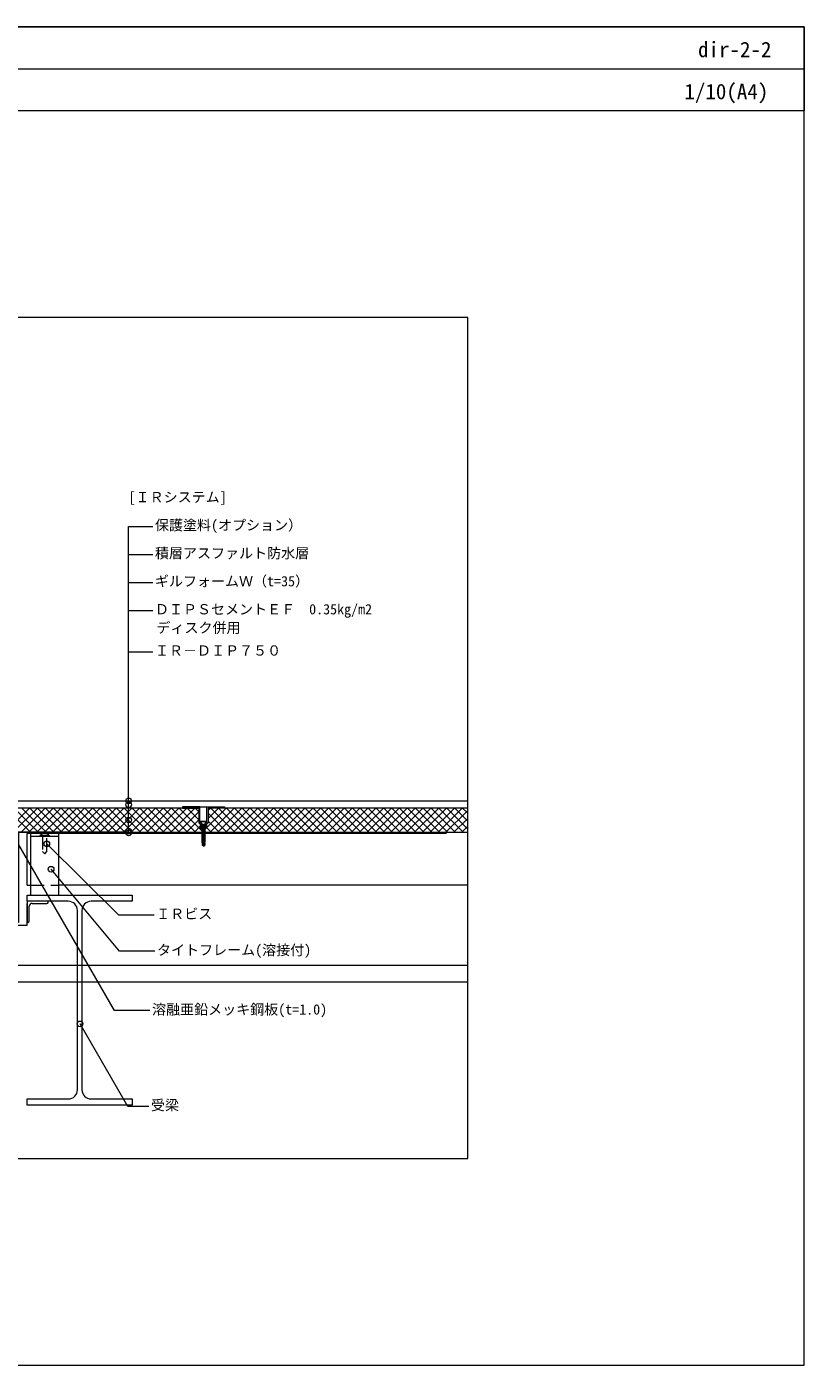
# Model space of a CAD drawing. Units: millimetres, scale not verified. Extents: x -1380 to 1380, y -955 to 955.
# Drawn here: x 271 to 1380, y -955 to 955 of the extents above; entities that cross this region are included whole.
import ezdxf
from ezdxf.enums import TextEntityAlignment as Align

# ---------------------------------------------------------------- set-up
doc = ezdxf.new("R2010")
doc.units = ezdxf.units.MM
doc.header["$LTSCALE"] = 3
doc.linetypes.add('USER2', pattern=[9.525, 6.35, -3.175])
for name, color, linetype, lineweight in [('0-0_0', 7, 'Continuous', 18), ('0-1_HATCH', 9, 'Continuous', 18), ('0-2_BOUSUI', 1, 'Continuous', 18), ('0-3_MOJI', 7, 'Continuous', 18), ('0-5_KANAMONO_SCREW', 4, 'Continuous', 18), ('0-6_dannnetu', 6, 'Continuous', 18), ('0-7_KANAMONO', 5, 'Continuous', 18), ('0-8_TEKKOTU', 7, 'Continuous', 18), ('0-9_doubuti', 5, 'Continuous', 18), ('0-A_dekki', 3, 'Continuous', 18), ('0-C_ZATU', 6, 'Continuous', 18), ('0-D_WAKU', 7, 'Continuous', 18)]:
    doc.layers.add(name, color=color, linetype=linetype, lineweight=lineweight)
doc.styles.add('ＭＳ ゴシック', font='')
doc.styles.get('ＭＳ ゴシック').set_extended_font_data('MS Gothic')

msp = doc.modelspace()

# ---------------------------------------------------------------- linework, layer by layer
at = {"layer": '0-0_0'}
msp.add_line((-1379.998, 894.864), (1380.002, 894.864), dxfattribs=at)
msp.add_lwpolyline([(-899.998, -660.136), (900.002, -660.136), (900.002, 539.864), (-899.998, 539.864)], close=True, dxfattribs=at)
at = {"layer": '0-1_HATCH'}
for p, q in [((240.817, -194.136), (274.817, -160.136)), ((275.57, -194.136), (249.286, -167.852)), ((252.042, -194.136), (286.042, -160.136)), ((286.796, -194.136), (254.899, -162.239)), ((263.267, -194.136), (297.267, -160.136)), ((298.021, -194.136), (264.021, -160.136)), ((274.493, -194.136), (308.493, -160.136)), ((309.246, -194.136), (275.246, -160.136)), ((285.718, -194.136), (319.718, -160.136)), ((320.472, -194.136), (286.472, -160.136)), ((296.943, -194.136), (330.943, -160.136)), ((331.697, -194.136), (297.697, -160.136)), ((308.169, -194.136), (342.169, -160.136)), ((342.922, -194.136), (308.922, -160.136)), ((319.394, -194.136), (353.394, -160.136)), ((354.148, -194.136), (320.148, -160.136)), ((330.619, -194.136), (364.619, -160.136)), ((365.373, -194.136), (331.373, -160.136)), ((341.845, -194.136), (375.845, -160.136)), ((376.598, -194.136), (342.598, -160.136)), ((353.07, -194.136), (387.07, -160.136)), ((387.824, -194.136), (353.824, -160.136)), ((364.295, -194.136), (398.295, -160.136)), ((399.049, -194.136), (365.049, -160.136)), ((375.521, -194.136), (409.521, -160.136)), ((410.277, -194.139), (376.274, -160.136)), ((386.746, -194.136), (420.746, -160.136)), ((421.525, -194.162), (387.5, -160.136)), ((397.971, -194.136), (431.971, -160.136)), ((432.773, -194.185), (398.725, -160.136)), ((409.196, -194.137), (443.197, -160.136)), ((444.021, -194.207), (409.95, -160.136)), ((420.399, -194.159), (454.422, -160.136)), ((455.27, -194.23), (421.175, -160.136)), ((431.601, -194.182), (465.647, -160.136)), ((466.518, -194.253), (432.401, -160.136)), ((442.804, -194.205), (476.872, -160.136)), ((477.766, -194.276), (443.626, -160.136)), ((454.006, -194.228), (488.098, -160.136)), ((489.014, -194.299), (454.851, -160.136)), ((465.209, -194.251), (499.323, -160.136)), ((500.263, -194.322), (466.077, -160.136)), ((476.411, -194.273), (510.548, -160.136)), ((511.511, -194.345), (477.302, -160.136)), ((487.614, -194.296), (516.502, -165.408)), ((520.702, -192.311), (488.527, -160.136)), ((516.502, -176.886), (499.753, -160.136)), ((516.502, -165.66), (510.978, -160.136)), ((527.186, -188.4), (555.45, -160.136)), ((529.502, -163.633), (532.999, -160.136)), ((529.502, -174.858), (544.224, -160.136)), ((557.02, -194.953), (529.502, -167.435)), ((531.872, -194.939), (566.675, -160.136)), ((568.251, -194.959), (533.429, -160.136)), ((543.091, -194.945), (577.9, -160.136)), ((579.483, -194.965), (544.654, -160.136)), ((554.31, -194.951), (589.126, -160.136)), ((590.714, -194.971), (555.879, -160.136)), ((565.53, -194.957), (600.351, -160.136)), ((601.945, -194.977), (567.105, -160.136)), ((576.749, -194.963), (611.576, -160.136)), ((613.177, -194.983), (578.33, -160.136)), ((587.968, -194.969), (622.802, -160.136)), ((624.408, -194.989), (589.555, -160.136)), ((599.188, -194.975), (634.027, -160.136)), ((635.639, -194.995), (600.781, -160.136)), ((610.407, -194.981), (645.252, -160.136)), ((646.871, -195.001), (612.006, -160.136)), ((621.626, -194.987), (656.478, -160.136)), ((658.102, -195.007), (623.231, -160.136)), ((632.846, -194.993), (667.703, -160.136)), ((669.333, -195.013), (634.457, -160.136)), ((644.065, -194.999), (678.928, -160.136)), ((680.565, -195.019), (645.682, -160.136)), ((655.284, -195.005), (690.154, -160.136)), ((691.796, -195.025), (656.907, -160.136)), ((666.504, -195.011), (701.379, -160.136)), ((703.027, -195.031), (668.133, -160.136)), ((677.723, -195.017), (712.604, -160.136)), ((714.259, -195.037), (679.358, -160.136)), ((688.942, -195.023), (723.83, -160.136)), ((725.49, -195.043), (690.583, -160.136)), ((700.162, -195.029), (735.055, -160.136)), ((736.721, -195.049), (701.808, -160.136)), ((711.381, -195.035), (746.28, -160.136)), ((747.953, -195.055), (713.034, -160.136)), ((722.6, -195.041), (757.505, -160.136)), ((759.184, -195.061), (724.259, -160.136)), ((733.82, -195.047), (768.731, -160.136)), ((770.415, -195.067), (735.484, -160.136)), ((745.039, -195.053), (779.956, -160.136)), ((781.646, -195.073), (746.71, -160.136)), ((756.258, -195.059), (791.181, -160.136)), ((792.878, -195.079), (757.935, -160.136)), ((767.478, -195.065), (802.407, -160.136)), ((804.109, -195.085), (769.16, -160.136)), ((778.697, -195.071), (813.632, -160.136)), ((815.34, -195.091), (780.386, -160.136)), ((789.916, -195.077), (824.857, -160.136)), ((826.572, -195.097), (791.611, -160.136)), ((801.136, -195.083), (836.083, -160.136)), ((837.803, -195.103), (802.836, -160.136)), ((812.355, -195.089), (847.308, -160.136)), ((849.034, -195.109), (814.062, -160.136)), ((823.574, -195.095), (858.533, -160.136)), ((860.266, -195.115), (825.287, -160.136)), ((834.794, -195.101), (869.759, -160.136)), ((871.497, -195.121), (836.512, -160.136)), ((846.013, -195.107), (880.984, -160.136)), ((882.728, -195.127), (847.738, -160.136)), ((857.232, -195.113), (892.209, -160.136)), ((893.96, -195.133), (858.963, -160.136)), ((868.452, -195.119), (900.002, -163.569)), ((900.002, -189.95), (870.188, -160.136)), ((900.002, -178.725), (881.414, -160.136)), ((900.002, -167.499), (892.639, -160.136)), ((498.816, -194.319), (516.502, -176.633)), ((510.019, -194.342), (518.502, -185.858)), ((524.852, -190.734), (525.943, -189.643)), ((526.002, -189.584), (526.45, -189.136)), ((534.557, -194.941), (527.352, -187.736)), ((545.789, -194.947), (529.502, -178.66)), ((879.671, -195.125), (900.002, -174.794)), ((890.89, -195.131), (900.002, -186.019))]:
    msp.add_line(p, q, dxfattribs=at)
at = {"layer": '0-2_BOUSUI'}
msp.add_lwpolyline([(900.002, -150.136), (252.86, -150.136), (213.002, -189.994), (213.002, -215.994), (168.86, -260.136), (-455.856, -260.136), (-499.998, -215.994), (-499.998, 111.006), (-515.856, 126.864), (-690.998, 126.864)], dxfattribs=at)
at = {"layer": '0-3_MOJI'}
for p, q in [((416.232, -195.526), (416.232, 241.957)), ((416.232, 241.957), (450.808, 241.957)), ((416.232, 201.957), (450.808, 201.957)), ((416.232, 161.957), (450.808, 161.957)), ((416.232, 121.957), (450.808, 121.957)), ((416.232, 63.106), (450.808, 63.106))]:
    msp.add_line(p, q, dxfattribs=at)
for points in [[(446.673, -449.132), (396.235, -449.132), (259.725, -212.689)], [(452.551, -312.656), (402.113, -312.656), (299.53, -211.136)], [(453.742, -364.317), (403.303, -364.317), (305.642, -247.34)], [(445.047, -585.784), (414.975, -585.784), (346.988, -468.028)]]:
    msp.add_lwpolyline(points, dxfattribs=at)
for centre in [(416.232, -149.713), (416.232, -155.244), (416.232, -176.998), (416.232, -193.062), (299.53, -211.136), (416.232, -195.526), (305.642, -247.34), (346.988, -468.028)]:
    msp.add_circle(centre, 4, dxfattribs=at)
at = {"layer": '0-5_KANAMONO_SCREW'}
for p, q in [((518.002, -178.636), (528.002, -178.636)), ((518.002, -179.136), (518.002, -178.636)), ((518.002, -179.136), (520.422, -181.556)), ((520.152, -183.561), (521.152, -184.102)), ((520.152, -185.311), (521.152, -185.852)), ((520.152, -187.061), (521.152, -187.602)), ((520.152, -188.811), (521.152, -189.352)), ((520.152, -190.561), (521.152, -191.102)), ((521.002, -182.686), (520.941, -182.455)), ((521.002, -182.686), (521.152, -182.686)), ((521.152, -183.561), (524.852, -182.686)), ((521.152, -183.561), (521.152, -182.686)), ((521.152, -184.102), (521.152, -185.311)), ((521.152, -185.311), (524.852, -184.436)), ((521.152, -185.852), (521.152, -187.061)), ((521.152, -187.061), (524.852, -186.186)), ((521.152, -187.602), (524.852, -186.936)), ((521.152, -187.602), (521.152, -188.811)), ((521.152, -188.811), (524.852, -187.936)), ((521.152, -189.352), (521.152, -190.561)), ((521.152, -190.561), (524.852, -189.686)), ((525.852, -182.686), (524.852, -182.686)), ((524.852, -183.436), (524.852, -184.436)), ((525.852, -184.436), (524.852, -184.436)), ((524.852, -185.186), (524.852, -186.186)), ((524.852, -186.936), (525.852, -186.186)), ((525.852, -186.186), (524.852, -186.186)), ((524.852, -186.936), (524.852, -187.936)), ((525.852, -187.936), (524.852, -187.936)), ((524.852, -188.686), (524.852, -189.686)), ((525.852, -189.686), (524.852, -189.686)), ((524.852, -190.436), (524.852, -191.436)), ((525.002, -182.686), (525.064, -182.455)), ((528.002, -179.136), (528.002, -178.636)), ((520.152, -192.311), (521.152, -192.852)), ((520.152, -194.061), (521.152, -194.602)), ((520.152, -195.811), (521.152, -196.352)), ((520.152, -197.561), (521.152, -198.102)), ((520.152, -199.311), (521.152, -199.311)), ((520.152, -199.311), (521.152, -199.852)), ((520.152, -201.061), (521.152, -201.061)), ((520.152, -201.061), (521.152, -201.602)), ((520.152, -202.811), (521.152, -202.811)), ((520.152, -204.561), (521.152, -204.561)), ((520.152, -204.561), (521.152, -205.102)), ((520.152, -206.311), (521.152, -206.311)), ((520.152, -206.311), (521.152, -206.852)), ((520.152, -208.061), (521.152, -208.061)), ((520.152, -208.061), (521.152, -208.602)), ((520.77, -209.636), (521.57, -210.069)), ((521.152, -191.102), (521.152, -192.311)), ((521.152, -192.311), (524.852, -191.436)), ((521.152, -192.852), (521.152, -194.061)), ((521.152, -194.061), (524.852, -193.186)), ((521.152, -194.602), (521.152, -195.811)), ((521.152, -195.811), (524.852, -194.936)), ((521.152, -196.352), (521.152, -197.561)), ((521.152, -197.561), (524.852, -196.686)), ((521.152, -198.102), (521.152, -199.311)), ((521.152, -199.311), (525.852, -198.436)), ((521.152, -199.311), (524.852, -198.436)), ((521.152, -199.852), (524.852, -199.186)), ((521.152, -199.852), (521.152, -201.061)), ((521.152, -201.061), (525.852, -200.186)), ((521.152, -201.061), (524.852, -200.186)), ((521.152, -201.602), (524.852, -200.936)), ((521.152, -201.602), (521.152, -202.811)), ((521.152, -202.811), (525.852, -201.936)), ((521.152, -202.811), (524.852, -201.936)), ((521.152, -203.352), (521.152, -204.561)), ((521.152, -204.561), (525.852, -203.686)), ((521.152, -204.561), (524.852, -203.686)), ((521.152, -205.102), (524.852, -204.436)), ((521.152, -205.102), (521.152, -206.311)), ((521.152, -206.311), (525.852, -205.436)), ((521.152, -206.311), (524.852, -205.436)), ((521.152, -206.852), (524.852, -206.186)), ((521.152, -206.852), (521.152, -208.061)), ((521.152, -208.061), (525.852, -207.186)), ((521.152, -208.061), (524.852, -207.186)), ((521.152, -208.602), (524.852, -207.936)), ((521.152, -208.602), (521.57, -209.636)), ((521.252, -210.069), (521.252, -213.011)), ((521.252, -210.069), (524.752, -210.069)), ((521.57, -209.636), (525.33, -208.936)), ((521.57, -210.069), (524.53, -209.536)), ((524.852, -207.936), (524.53, -208.936)), ((524.53, -209.536), (524.53, -210.069)), ((525.852, -191.436), (524.852, -191.436)), ((524.852, -192.186), (524.852, -193.186)), ((525.852, -193.186), (524.852, -193.186)), ((524.852, -193.936), (524.852, -194.936)), ((525.852, -194.936), (524.852, -194.936)), ((524.852, -195.686), (524.852, -196.686)), ((525.852, -196.686), (524.852, -196.686)), ((524.852, -197.436), (524.852, -198.436)), ((525.852, -198.436), (524.852, -198.436)), ((524.852, -199.186), (525.852, -198.436)), ((524.852, -199.186), (524.852, -200.186)), ((525.852, -200.186), (524.852, -200.186)), ((524.852, -200.936), (525.852, -200.186)), ((524.852, -200.936), (524.852, -201.936)), ((525.852, -201.936), (524.852, -201.936)), ((524.852, -202.686), (525.852, -201.936)), ((525.852, -203.686), (524.852, -203.686)), ((524.852, -204.436), (525.852, -203.686)), ((524.852, -204.436), (524.852, -205.436)), ((525.852, -205.436), (524.852, -205.436)), ((524.852, -206.186), (525.852, -205.436)), ((524.852, -206.186), (524.852, -207.186)), ((525.852, -207.186), (524.852, -207.186)), ((524.852, -207.936), (525.852, -207.186)), ((523.002, -214.236), (521.252, -213.011)), ((523.002, -214.236), (522.261, -212.233)), ((523.002, -214.236), (524.752, -213.011))]:
    msp.add_line(p, q, dxfattribs=at)
for points in [[(518.002, -179.136), (528.002, -179.136), (525.582, -181.556)], [(520.152, -183.561), (521.152, -183.561), (525.852, -182.686)], [(520.152, -185.311), (521.152, -185.311), (525.852, -184.436)], [(520.152, -187.061), (521.152, -187.061), (525.852, -186.186)], [(520.152, -188.811), (521.152, -188.811), (525.852, -187.936)], [(520.152, -190.561), (521.152, -190.561), (525.852, -189.686)], [(521.152, -184.102), (524.852, -183.436), (525.852, -182.686)], [(521.152, -185.852), (524.852, -185.186), (525.852, -184.436)], [(521.152, -189.352), (524.852, -188.686), (525.852, -187.936)], [(521.152, -191.102), (524.852, -190.436), (525.852, -189.686)], [(520.152, -192.311), (521.152, -192.311), (525.852, -191.436)], [(520.152, -194.061), (521.152, -194.061), (525.852, -193.186)], [(520.152, -195.811), (521.152, -195.811), (525.852, -194.936)], [(520.152, -197.561), (521.152, -197.561), (525.852, -196.686)], [(520.152, -202.811), (521.152, -203.352), (524.852, -202.686), (524.852, -203.686)], [(520.77, -209.636), (521.57, -209.636), (524.53, -208.936)], [(521.152, -192.852), (524.852, -192.186), (525.852, -191.436)], [(521.152, -194.602), (524.852, -193.936), (525.852, -193.186)], [(521.152, -196.352), (524.852, -195.686), (525.852, -194.936)], [(521.152, -198.102), (524.852, -197.436), (525.852, -196.686)], [(523.002, -214.236), (524.752, -210.069), (524.752, -213.011)], [(524.53, -209.536), (525.33, -208.936), (524.53, -208.936)]]:
    msp.add_lwpolyline(points, dxfattribs=at)
for centre, radius, start, end in [((519.008, -182.971), 2, 14.93142, 45), ((526.996, -182.971), 2, 135, 165.06858), ((527.07, -215.253), 5.679, 114.08593, 147.8643), ((523.002, -214.236), 2.136, 110.30447, 145)]:
    msp.add_arc(centre, radius, start, end, dxfattribs=at)
at = {"layer": '0-6_dannnetu'}
for p, q in [((516.502, -160.136), (257.002, -160.136)), ((900.002, -160.136), (529.502, -160.136))]:
    msp.add_line(p, q, dxfattribs=at)
at = {"layer": '0-7_KANAMONO'}
msp.add_lwpolyline([(258.002, -323.136), (258.002, -194.136), (409.002, -194.136), (409.002, -195.136), (259.002, -195.136), (259.002, -323.136)], close=True, dxfattribs=at)
at = {"layer": '0-8_TEKKOTU'}
for p, q in [((343.217, -562.131), (343.217, -306.131)), ((349.717, -306.131), (349.717, -562.131)), ((-254.998, -384.136), (900.002, -384.136)), ((-254.998, -408.136), (900.002, -408.136))]:
    msp.add_line(p, q, dxfattribs=at)
for points in [[(330.217, -293.131), (271.467, -293.131), (271.467, -284.131), (421.467, -284.131), (421.467, -293.131), (362.717, -293.131)], [(362.717, -575.131), (421.467, -575.131), (421.467, -584.131), (271.467, -584.131), (271.467, -575.131), (330.217, -575.131)]]:
    msp.add_lwpolyline(points, dxfattribs=at)
for centre, start, end in [((330.217, -306.131), 0, 90), ((362.717, -306.131), 90, 180), ((330.217, -562.131), 270, 0), ((362.717, -562.131), 180, 270)]:
    msp.add_arc(centre, 13, start, end, dxfattribs=at)
at = {"layer": '0-9_doubuti'}
for p, q in [((274.467, -321.131), (274.467, -300.131)), ((278.467, -296.131), (299.467, -296.131))]:
    msp.add_line(p, q, dxfattribs=at)
for points in [[(241.467, -326.136), (241.467, -327.136), (271.467, -327.136), (271.467, -297.136), (270.467, -297.136)], [(301.467, -294.131), (301.467, -293.131), (271.467, -293.131), (271.467, -323.131), (272.467, -323.131)]]:
    msp.add_lwpolyline(points, dxfattribs=at)
for centre, radius, start, end in [((278.467, -300.131), 4, 90, 180), ((299.467, -294.131), 2, 270, 0), ((272.467, -321.131), 2, 270, 0)]:
    msp.add_arc(centre, radius, start, end, dxfattribs=at)
at = {"layer": '0-A_dekki'}
for p, q in [((271.53, -270.136), (271.53, -196.136)), ((869.675, -196.136), (271.53, -196.136)), ((276.53, -284.136), (276.53, -196.136)), ((276.53, -200.136), (316.53, -200.136)), ((316.53, -284.136), (316.53, -196.136)), ((900.002, -195.136), (320.002, -195.136)), ((271.53, -270.136), (276.53, -270.136)), ((900.002, -270.136), (316.53, -270.136)), ((325.002, -270.136), (320.002, -270.136))]:
    msp.add_line(p, q, dxfattribs=at)
at = {"layer": '0-A_dekki', "linetype": 'USER2'}
msp.add_line((276.53, -270.136), (316.53, -270.136), dxfattribs=at)
msp.add_lwpolyline([(289.53, -200.136), (303.53, -200.136), (303.53, -199.136), (289.53, -199.136)], close=True, dxfattribs=at)
msp.add_lwpolyline([(293.53, -200.136), (293.53, -222.136), (296.53, -225.136), (299.53, -222.136), (299.53, -200.136)], dxfattribs=at)
for centre, radius, start, end in [((292.464, -199.208), 1.935, 125.7312, 177.88555), ((294.782, -201.789), 5.397, 103.41361, 129.70709), ((296.602, -208.053), 11.918, 90.34476, 104.93646), ((296.458, -208.053), 11.918, 75.06354, 89.65524), ((298.278, -201.789), 5.397, 50.29291, 76.58639), ((300.596, -199.208), 1.935, 2.11445, 54.2688)]:
    msp.add_arc(centre, radius, start, end, dxfattribs=at)
at = {"layer": '0-C_ZATU'}
for p, q in [((518.002, -158.136), (528.002, -158.136)), ((520.002, -189.136), (526.002, -189.136))]:
    msp.add_line(p, q, dxfattribs=at)
for points in [[(520.002, -181.136), (518.002, -181.136), (518.002, -158.136), (493.002, -158.136), (493.002, -160.136), (516.502, -160.136), (516.502, -181.136), (518.502, -183.136), (518.502, -187.136), (519.002, -189.136), (520.002, -189.136)], [(526.002, -181.136), (528.002, -181.136), (528.002, -158.136), (553.002, -158.136), (553.002, -160.136), (529.502, -160.136), (529.502, -181.136), (527.502, -183.136), (527.502, -187.136), (527.002, -189.136), (526.002, -189.136)]]:
    msp.add_lwpolyline(points, close=True, dxfattribs=at)
at = {"layer": '0-D_WAKU'}
for points in [[(1380.002, 834.864), (-1379.998, 834.864), (-1379.998, 954.864), (1380.002, 954.864)], [(-1379.998, -955.136), (1380.002, -955.136), (1380.002, 954.864), (-1379.998, 954.864)]]:
    msp.add_lwpolyline(points, close=True, dxfattribs=at)

# ---------------------------------------------------------------- texts
at = {"layer": '0-3_MOJI', "style": 'ＭＳ ゴシック'}
for s, p in [('[ＩＲシステム]', (416.232, 271.957)), ('保護塗料(オプション）', (453.808, 231.957)), ('積層アスファルト防水層', (453.808, 191.957)), ('ギルフォームＷ（t=35）', (453.808, 151.957)), ('ＤＩＰＳセメントＥＦ\u30000.35kg/m2', (453.808, 111.957)), ('ディスク併用', (455.919, 85.556)), ('ＩＲ－ＤＩＰ７５０', (453.808, 53.106)), ('ＩＲビス', (455.551, -322.656)), ('タイトフレーム(溶接付)', (456.742, -374.317)), ('溶融亜鉛メッキ鋼板(t=1.0)', (449.673, -459.132)), ('受梁', (448.047, -595.784))]:
    msp.add_text(s, height=14.66, dxfattribs=at).set_placement(p, align=Align.BOTTOM_LEFT)
at = {"layer": '0-D_WAKU', "style": 'ＭＳ ゴシック'}
for s, p in [('dir-2-2', (1228.555, 904.864)), ('1/10(A4)', (1209.063, 844.864))]:
    msp.add_text(s, height=21.99, dxfattribs=at).set_placement(p, align=Align.BOTTOM_LEFT)

doc.saveas('drawing.dxf')
